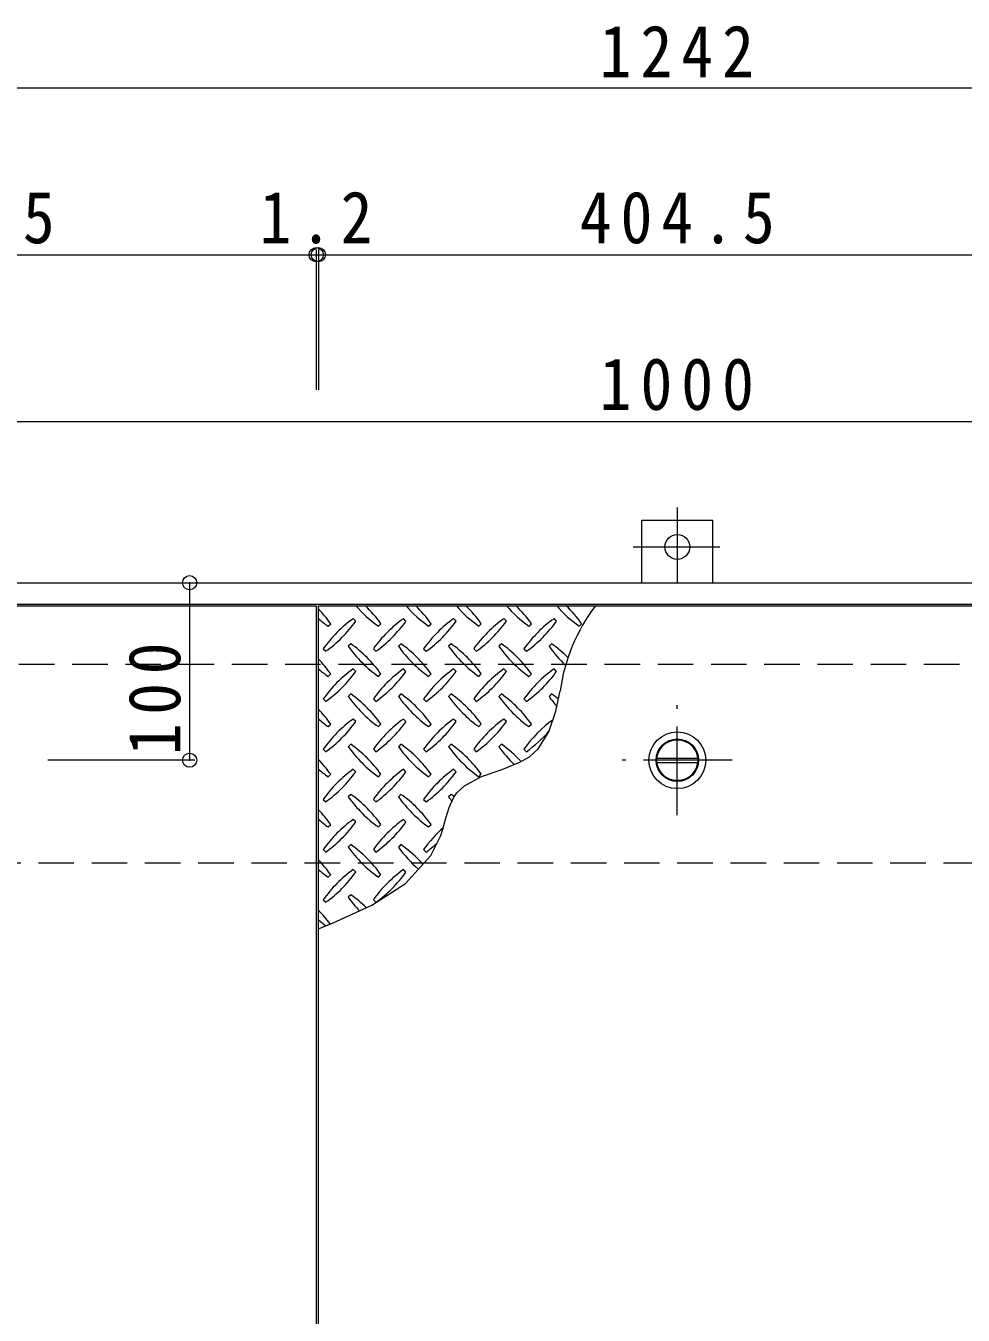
# Model space of a CAD drawing. Units: millimetres at full size, sheet at 1:10. Extents: x -2452 to 2730, y -1962 to 1888.
# Drawn here: x -1826 to -1298, y 1007 to 1733 of the extents above; entities that cross this region are included whole.
import ezdxf

# ---------------------------------------------------------------- set-up
doc = ezdxf.new("R2010")
doc.units = ezdxf.units.MM
doc.header["$LTSCALE"] = 10
doc.header["$PDMODE"] = 32
doc.header["$PDSIZE"] = 8
doc.linetypes.add('CHAIN1', pattern=[8, 5, -1, 1, -1])
doc.linetypes.add('DASHED2', pattern=[3, 2, -1])
for name, color, linetype, lineweight in [('0-1_躯体', 2, 'CHAIN1', 9), ('0-2_仕上', 3, 'Continuous', 9), ('0-3_建具', 4, 'Continuous', 9), ('0-9', 134, 'Continuous', 5), ('0-C', 2, 'Continuous', 9), ('0-E', 3, 'Continuous', 9), ('0-F', 7, 'Continuous', 9)]:
    doc.layers.add(name, color=color, linetype=linetype, lineweight=lineweight)
doc.styles.add('ＭＳ ゴシック', font='')
doc.styles.get('ＭＳ ゴシック').set_extended_font_data('MS Gothic')

msp = doc.modelspace()

# ---------------------------------------------------------------- linework, layer by layer
at = {"layer": '0-1_躯体', "linetype": 'DASHED2'}
for p, q in [((-850.21, 1373.47), (-2068.21, 1373.47)), ((-959.21, 1261.47), (-1959.21, 1261.47))]:
    msp.add_line(p, q, dxfattribs=at)
at = {"layer": '0-1_躯体'}
for p, q in [((-1459.21, 1288.47), (-1459.21, 1350.47)), ((-1428.21, 1319.47), (-1490.21, 1319.47))]:
    msp.add_line(p, q, dxfattribs=at)
at = {"layer": '0-2_仕上'}
for p, q in [((-2067.21, 1406.47), (-1662.71, 1406.47)), ((-1662.71, 1406.47), (-1662.71, 416.47)), ((-1661.46, 416.47), (-1661.46, 1406.47)), ((-1661.46, 1406.47), (-1256.96, 1406.47))]:
    msp.add_line(p, q, dxfattribs=at)
at = {"layer": '0-3_建具'}
for p, q in [((-2080.21, 1419.47), (-838.21, 1419.47)), ((-2068.21, 1407.47), (-850.21, 1407.47))]:
    msp.add_line(p, q, dxfattribs=at)
at = {"layer": '0-9'}
for p, q in [((-1655.96, 1394.99), (-1654.55, 1396.41)), ((-1640.4, 1397.82), (-1641.82, 1399.24)), ((-1627.68, 1394.99), (-1626.26, 1396.41)), ((-1612.12, 1397.82), (-1613.53, 1399.24)), ((-1599.39, 1394.99), (-1597.98, 1396.41)), ((-1583.84, 1397.82), (-1585.25, 1399.24)), ((-1571.11, 1394.99), (-1569.69, 1396.41)), ((-1555.55, 1397.82), (-1556.97, 1399.24)), ((-1542.82, 1394.99), (-1541.41, 1396.41)), ((-1527.27, 1397.82), (-1528.68, 1399.24)), ((-1514.54, 1394.99), (-1513.12, 1396.41)), ((-1658.79, 1382.27), (-1657.37, 1380.85)), ((-1643.23, 1385.1), (-1644.65, 1383.68)), ((-1630.5, 1382.27), (-1629.09, 1380.85)), ((-1614.95, 1385.1), (-1616.36, 1383.68)), ((-1602.22, 1382.27), (-1600.81, 1380.85)), ((-1586.66, 1385.1), (-1588.08, 1383.68)), ((-1573.94, 1382.27), (-1572.52, 1380.85)), ((-1558.38, 1385.1), (-1559.79, 1383.68)), ((-1545.65, 1382.27), (-1544.24, 1380.85)), ((-1530.1, 1385.1), (-1531.51, 1383.68)), ((-1655.96, 1366.71), (-1654.55, 1368.13)), ((-1640.4, 1369.54), (-1641.82, 1370.95)), ((-1627.68, 1366.71), (-1626.26, 1368.13)), ((-1612.12, 1369.54), (-1613.53, 1370.95)), ((-1599.39, 1366.71), (-1597.98, 1368.13)), ((-1583.84, 1369.54), (-1585.25, 1370.95)), ((-1571.11, 1366.71), (-1569.69, 1368.13)), ((-1555.55, 1369.54), (-1556.97, 1370.95)), ((-1542.82, 1366.71), (-1541.41, 1368.13)), ((-1527.27, 1369.54), (-1528.68, 1370.95)), ((-1658.79, 1353.98), (-1657.37, 1352.57)), ((-1643.23, 1356.81), (-1644.65, 1355.4)), ((-1630.5, 1353.98), (-1629.09, 1352.57)), ((-1614.95, 1356.81), (-1616.36, 1355.4)), ((-1602.22, 1353.98), (-1600.81, 1352.57)), ((-1586.66, 1356.81), (-1588.08, 1355.4)), ((-1573.94, 1353.98), (-1572.52, 1352.57)), ((-1558.38, 1356.81), (-1559.79, 1355.4)), ((-1545.65, 1353.98), (-1544.24, 1352.57)), ((-1530.1, 1356.81), (-1531.51, 1355.4)), ((-1655.96, 1338.43), (-1654.55, 1339.84)), ((-1640.4, 1341.25), (-1641.82, 1342.67)), ((-1627.68, 1338.43), (-1626.26, 1339.84)), ((-1612.12, 1341.25), (-1613.53, 1342.67)), ((-1599.39, 1338.43), (-1597.98, 1339.84)), ((-1583.84, 1341.25), (-1585.25, 1342.67)), ((-1571.11, 1338.43), (-1569.69, 1339.84)), ((-1555.55, 1341.25), (-1556.97, 1342.67)), ((-1542.82, 1338.43), (-1541.41, 1339.84)), ((-1658.79, 1325.7), (-1657.37, 1324.28)), ((-1643.23, 1328.53), (-1644.65, 1327.11)), ((-1630.5, 1325.7), (-1629.09, 1324.28)), ((-1614.95, 1328.53), (-1616.36, 1327.11)), ((-1602.22, 1325.7), (-1600.81, 1324.28)), ((-1586.66, 1328.53), (-1588.08, 1327.11)), ((-1573.94, 1325.7), (-1572.52, 1324.28)), ((-1558.38, 1328.53), (-1559.79, 1327.11)), ((-1545.65, 1325.7), (-1544.24, 1324.28)), ((-1655.96, 1310.14), (-1654.55, 1311.56)), ((-1640.4, 1312.97), (-1641.82, 1314.38)), ((-1627.68, 1310.14), (-1626.26, 1311.56)), ((-1612.12, 1312.97), (-1613.53, 1314.38)), ((-1599.39, 1310.14), (-1597.98, 1311.56)), ((-1583.84, 1312.97), (-1585.25, 1314.38)), ((-1571.11, 1310.14), (-1569.69, 1311.56)), ((-1658.79, 1297.41), (-1657.37, 1296)), ((-1643.23, 1300.24), (-1644.65, 1298.83)), ((-1630.5, 1297.41), (-1629.09, 1296)), ((-1614.95, 1300.24), (-1616.36, 1298.83)), ((-1602.22, 1297.41), (-1600.81, 1296)), ((-1586.66, 1300.24), (-1588.08, 1298.83)), ((-1640.4, 1284.69), (-1641.82, 1286.1)), ((-1612.12, 1284.69), (-1613.53, 1286.1)), ((-1655.96, 1281.86), (-1654.55, 1283.27)), ((-1627.68, 1281.86), (-1626.26, 1283.27)), ((-1599.39, 1281.86), (-1597.98, 1283.27)), ((-1643.23, 1271.96), (-1644.65, 1270.54)), ((-1614.95, 1271.96), (-1616.36, 1270.54)), ((-1658.79, 1269.13), (-1657.37, 1267.72)), ((-1630.5, 1269.13), (-1629.09, 1267.72)), ((-1602.22, 1269.13), (-1600.81, 1267.72)), ((-1640.4, 1256.4), (-1641.82, 1257.82)), ((-1612.12, 1256.4), (-1613.53, 1257.82)), ((-1655.96, 1253.57), (-1654.55, 1254.99)), ((-1627.68, 1253.57), (-1626.26, 1254.99)), ((-1643.23, 1243.67), (-1644.65, 1242.26)), ((-1658.79, 1240.85), (-1657.37, 1239.43)), ((-1630.5, 1240.85), (-1629.09, 1239.43))]:
    msp.add_line(p, q, dxfattribs=at)
msp.add_lwpolyline([(-1661.46, 1224.55), (-1653.19, 1227.88), (-1631.43, 1237.84), (-1612.47, 1250), (-1598.07, 1265.78), (-1592.49, 1277.13), (-1591.35, 1280.61), (-1589.58, 1286.76), (-1587.69, 1292.75), (-1585.25, 1298.22), (-1583.4, 1301.01), (-1579.12, 1305.12), (-1569.52, 1310.22), (-1558.55, 1314.12), (-1547.88, 1318.31), (-1542.47, 1321.47), (-1537.63, 1325.85), (-1531.55, 1335.47), (-1527.6, 1347.05), (-1525.25, 1358.48)], dxfattribs=at)
for centre, radius, start, end in [((-1713.59, 1354.34), 72.5, 35.47272, 44.0249), ((-1585.6, 1454.04), 72.5, 221.00789, 234.5273), ((-1685.31, 1354.34), 72.5, 35.47272, 45.97511), ((-1557.32, 1454.04), 72.5, 221.00789, 234.5273), ((-1657.02, 1354.34), 72.5, 35.47272, 45.97511), ((-1529.03, 1454.04), 72.5, 221.00789, 234.5273), ((-1628.74, 1354.34), 72.5, 35.47272, 45.97511), ((-1500.75, 1454.04), 72.5, 221.00789, 234.5273), ((-1600.45, 1354.34), 72.5, 35.47272, 45.97511), ((-1472.47, 1454.04), 72.5, 221.00789, 234.5273), ((-1424.05, 1344.72), 102.13, 142.79805, 172.25462), ((-1572.17, 1354.34), 72.5, 35.47272, 45.97511), ((-1613.89, 1454.04), 72.5, 228.99213, 234.5273), ((-1599.75, 1340.19), 72.5, 125.47272, 144.5273), ((-1699.45, 1439.9), 72.5, 305.47256, 324.5273), ((-1571.46, 1340.19), 72.5, 125.47272, 144.5273), ((-1671.16, 1439.9), 72.5, 305.47256, 324.5273), ((-1543.18, 1340.19), 72.5, 125.47272, 144.5273), ((-1642.88, 1439.9), 72.5, 305.47256, 324.5273), ((-1514.89, 1340.19), 72.5, 125.47272, 144.5273), ((-1614.59, 1439.9), 72.5, 305.47256, 324.5273), ((-1486.61, 1340.19), 72.5, 125.47272, 144.5273), ((-1586.31, 1439.9), 72.5, 305.47256, 324.5273), ((-1585.6, 1425.75), 72.5, 215.47258, 234.5273), ((-1685.31, 1326.05), 72.5, 35.47272, 54.5273), ((-1557.32, 1425.75), 72.5, 215.47258, 234.5273), ((-1657.02, 1326.05), 72.5, 35.47272, 54.5273), ((-1529.03, 1425.75), 72.5, 215.47258, 234.5273), ((-1628.74, 1326.05), 72.5, 35.47272, 54.5273), ((-1500.75, 1425.75), 72.5, 215.47258, 234.5273), ((-1600.45, 1326.05), 72.5, 35.47272, 54.5273), ((-1472.47, 1425.75), 72.5, 215.47258, 226.69856), ((-1572.17, 1326.05), 72.5, 44.94598, 54.5273), ((-1713.59, 1326.05), 72.5, 35.47272, 44.0249), ((-1613.89, 1425.75), 72.5, 228.99213, 234.5273), ((-1599.75, 1311.91), 72.5, 125.47272, 144.5273), ((-1699.45, 1411.61), 72.5, 305.47256, 324.5273), ((-1571.46, 1311.91), 72.5, 125.47272, 144.5273), ((-1671.16, 1411.61), 72.5, 305.47256, 324.5273), ((-1543.18, 1311.91), 72.5, 125.47272, 144.5273), ((-1642.88, 1411.61), 72.5, 305.47256, 324.5273), ((-1514.89, 1311.91), 72.5, 125.47272, 144.5273), ((-1614.59, 1411.61), 72.5, 305.47256, 324.5273), ((-1486.61, 1311.91), 72.5, 125.47272, 144.5273), ((-1586.31, 1411.61), 72.5, 305.47256, 324.5273), ((-1585.6, 1397.47), 72.5, 215.47258, 234.5273), ((-1685.31, 1297.77), 72.5, 35.47272, 54.5273), ((-1557.32, 1397.47), 72.5, 215.47258, 234.5273), ((-1657.02, 1297.77), 72.5, 35.47272, 54.5273), ((-1529.03, 1397.47), 72.5, 215.47258, 234.5273), ((-1628.74, 1297.77), 72.5, 35.47272, 54.5273), ((-1500.75, 1397.47), 72.5, 215.47258, 234.5273), ((-1600.45, 1297.77), 72.5, 35.47272, 54.5273), ((-1472.47, 1397.47), 72.5, 215.47258, 221.1628), ((-1572.17, 1297.77), 72.5, 50.65677, 54.5273), ((-1713.59, 1297.77), 72.5, 35.47272, 44.0249), ((-1613.89, 1397.47), 72.5, 228.99213, 234.5273), ((-1599.75, 1283.63), 72.5, 125.47272, 144.5273), ((-1699.45, 1383.33), 72.5, 305.47256, 324.5273), ((-1571.46, 1283.63), 72.5, 125.47272, 144.5273), ((-1671.16, 1383.33), 72.5, 305.47256, 324.52728), ((-1543.18, 1283.63), 72.5, 125.47272, 144.5273), ((-1642.88, 1383.33), 72.5, 305.47256, 324.52728), ((-1514.89, 1283.63), 72.5, 125.47272, 144.5273), ((-1614.59, 1383.33), 72.5, 305.47256, 324.52728), ((-1486.61, 1283.63), 72.5, 126.00705, 144.5273), ((-1586.31, 1383.33), 72.5, 305.47256, 319.2924), ((-1585.6, 1369.19), 72.5, 215.47258, 234.5273), ((-1685.31, 1269.48), 72.5, 35.47272, 54.5273), ((-1557.32, 1369.19), 72.5, 215.47258, 234.5273), ((-1657.02, 1269.48), 72.5, 35.47272, 54.5273), ((-1529.03, 1369.19), 72.5, 215.47258, 234.5273), ((-1628.74, 1269.48), 72.5, 35.47272, 54.5273), ((-1500.75, 1369.19), 72.5, 215.47258, 225.99713), ((-1600.45, 1269.48), 72.5, 42.74814, 54.5273), ((-1713.59, 1269.48), 72.5, 35.47272, 44.0249), ((-1613.89, 1369.19), 72.5, 228.99213, 234.5273), ((-1599.75, 1255.34), 72.5, 125.47272, 144.5273), ((-1699.45, 1355.04), 72.5, 305.47256, 324.5273), ((-1571.46, 1255.34), 72.5, 125.47272, 144.5273), ((-1671.16, 1355.04), 72.5, 305.47256, 324.5273), ((-1543.18, 1255.34), 72.5, 125.47272, 144.5273), ((-1642.88, 1355.04), 72.5, 305.47256, 324.5273), ((-1585.6, 1340.9), 72.5, 215.47258, 234.5273), ((-1685.31, 1241.2), 72.5, 35.47272, 54.5273), ((-1557.32, 1340.9), 72.5, 215.47258, 234.5273), ((-1657.02, 1241.2), 72.5, 35.47272, 54.5273), ((-1529.03, 1340.9), 72.5, 215.47258, 218.03572), ((-1628.74, 1241.2), 72.5, 52.70831, 54.5273), ((-1713.59, 1241.2), 72.5, 35.47272, 44.0249), ((-1613.89, 1340.9), 72.5, 228.99213, 234.5273), ((-1599.75, 1227.06), 72.5, 125.47272, 144.5273), ((-1571.46, 1227.06), 72.5, 125.47272, 144.5273), ((-1699.45, 1326.76), 72.5, 305.47256, 324.5273), ((-1671.16, 1326.76), 72.5, 305.47256, 324.5273), ((-1543.18, 1227.06), 72.5, 131.38763, 144.5273), ((-1685.31, 1212.91), 72.5, 35.47272, 54.5273), ((-1657.02, 1212.91), 72.5, 41.35275, 54.5273), ((-1642.88, 1326.76), 72.5, 305.47256, 311.59831), ((-1585.6, 1312.62), 72.5, 215.47258, 234.5273), ((-1557.32, 1312.62), 72.5, 215.47258, 228.77962), ((-1713.59, 1212.91), 72.5, 35.47272, 44.0249), ((-1613.89, 1312.62), 72.5, 228.99213, 234.5273), ((-1599.75, 1198.77), 72.5, 125.47272, 144.5273), ((-1571.46, 1198.77), 72.5, 125.47272, 144.5273), ((-1699.45, 1298.47), 72.5, 305.47256, 324.5273), ((-1671.16, 1298.47), 72.5, 305.47256, 324.5273), ((-1685.31, 1184.63), 72.5, 45.57452, 54.5273), ((-1585.6, 1284.33), 72.5, 215.47258, 223.25978), ((-1713.59, 1184.63), 72.5, 35.94795, 44.0249), ((-1613.89, 1284.33), 72.5, 228.99213, 233.25279)]:
    msp.add_arc(centre, radius, start, end, dxfattribs=at)
at = {"layer": '0-C', "color": 4}
for p, q in [((-1470.64, 1320.72), (-1447.78, 1320.72)), ((-1470.64, 1318.22), (-1447.78, 1318.22))]:
    msp.add_line(p, q, dxfattribs=at)
at = {"layer": '0-C'}
for radius in [16, 12, 11.75]:
    msp.add_circle((-1459.21, 1319.47), radius, dxfattribs=at)
at = {"layer": '0-C', "color": 4}
msp.add_circle((-1459.21, 1319.47), 11.5, dxfattribs=at)
at = {"layer": '0-E', "linetype": 'CHAIN1'}
for p, q in [((-1459.21, 1461.83), (-1459.21, 1419.67)), ((-1484.05, 1439.67), (-1435.16, 1439.67))]:
    msp.add_line(p, q, dxfattribs=at)
at = {"layer": '0-E'}
for p, q in [((-1479.21, 1454.67), (-1439.21, 1454.67)), ((-1479.21, 1419.47), (-1479.21, 1454.67)), ((-1439.21, 1419.47), (-1439.21, 1454.67))]:
    msp.add_line(p, q, dxfattribs=at)
msp.add_circle((-1459.21, 1439.67), 7, dxfattribs=at)
at = {"layer": '0-F'}
for p, q in [((-2080.21, 1698.31), (-838.21, 1698.31)), ((-1662.71, 1607.3), (-1662.71, 1528.16)), ((-1661.46, 1607.3), (-1661.46, 1528.16)), ((-2067.21, 1604.3), (-1662.71, 1604.3)), ((-1662.71, 1604.3), (-1661.46, 1604.3)), ((-1661.46, 1604.3), (-1256.96, 1604.3)), ((-1959.21, 1510.42), (-959.21, 1510.42)), ((-1734.04, 1419.47), (-1734.04, 1319.47)), ((-1731.04, 1319.47), (-1813.96, 1319.47))]:
    msp.add_line(p, q, dxfattribs=at)
for p in [(-1662.71, 1604.3), (-1661.46, 1604.3), (-1734.04, 1419.47), (-1734.04, 1319.47)]:
    msp.add_point(p, dxfattribs=at)

# ---------------------------------------------------------------- texts
at = {"layer": '0-F', "color": 2, "char_height": 29.33, "attachment_point": 7, "style": 'ＭＳ ゴシック'}
for s, insert in [('\\T1.28;\\W0.9;1242', (-1502.96, 1704.31)), ('\\T1.28;\\W0.9;404.5', (-1919.96, 1610.3)), ('\\T1.27;\\W0.9;1.2', (-1694.58, 1610.3)), ('\\T1.28;\\W0.9;404.5', (-1514.21, 1610.3)), ('\\T1.28;\\W0.9;1000', (-1502.96, 1516.42))]:
    msp.add_mtext(s, dxfattribs=dict(at, insert=insert))
at = {"layer": '0-F', "color": 2, "insert": (-1738.84, 1322.25), "char_height": 29.33, "attachment_point": 7, "rotation": 90, "style": 'ＭＳ ゴシック'}
msp.add_mtext('\\T1.27;\\W0.9;100', dxfattribs=at)

doc.saveas('drawing.dxf')
